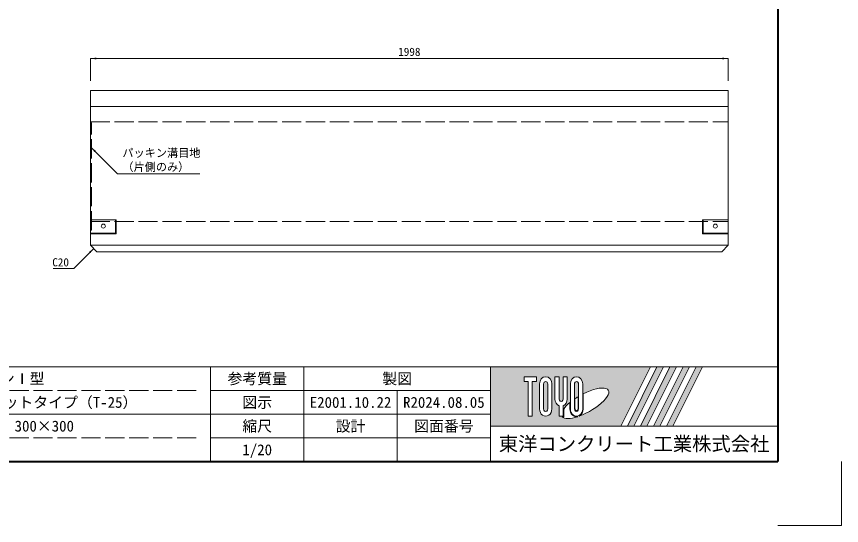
# Model space of a CAD drawing. Units: millimetres at full size; details may follow other scales. Extents: x -5959 to -1759, y 1019 to 6959.
# Drawn here: x -4345 to -1759, y 1019 to 2613 of the extents above; entities that cross this region are included whole.
import ezdxf
from ezdxf.enums import TextEntityAlignment as Align

# ---------------------------------------------------------------- set-up
doc = ezdxf.new("R2010")
doc.units = ezdxf.units.MM
doc.header["$LTSCALE"] = 10
doc.linetypes.add('DASHED', pattern=[7.5, 6, -1.5])
for name, color, linetype, lineweight in [('DEFPOINTS_4', 7, 'Continuous', 13), ('KIJUN', 253, 'Continuous', 5), ('SUNPO_S10', 3, 'Continuous', 9), ('図枠', 7, 'Continuous', 5), ('補助線', 8, 'Continuous', 5)]:
    doc.layers.add(name, color=color, linetype=linetype, lineweight=lineweight)
doc.styles.add('ＭＳ ゴシック', font='')
doc.styles.get('ＭＳ ゴシック').set_extended_font_data('MS Gothic')

# ---------------------------------------------------------------- blocks, each defined once
blk = doc.blocks.new('filled_arrow')
at = {"color": 0, "linetype": 'Continuous', "lineweight": -2}
blk.add_solid([(7.5, 1.25), (0, 0), (7.5, -1.25)], dxfattribs=at)

msp = doc.modelspace()

# ---------------------------------------------------------------- hatches: boundary and pattern name
at = {"layer": '図枠'}
h = msp.add_hatch(color=256, dxfattribs=at)
h.paths.add_polyline_path([(-2859.34, 1515.62), (-2859.34, 1329.99), (-2450.97, 1329.99), (-2358.16, 1515.62)])
edge = h.paths.add_edge_path(flags=16)
edge.add_ellipse((-2562.84, 1401.35), major_axis=(72.73, 40.71), ratio=0.3471473, start_angle=-144.31122, end_angle=72.1899, ccw=False)
edge.add_ellipse((-2589.77, 1383.77), major_axis=(0, 24.75), ratio=0.8463542, start_angle=-160.70346, end_angle=-90)
edge.add_line((-2568.82, 1383.77), (-2568.82, 1430.95))
edge = h.paths.add_edge_path(flags=16)
edge.add_ellipse((-2589.77, 1461.83), major_axis=(0, 22.85), ratio=0.8463541, start_angle=-90, end_angle=90, ccw=False)
edge.add_line((-2570.44, 1461.83), (-2570.44, 1383.77))
edge.add_ellipse((-2589.77, 1383.77), major_axis=(0, 22.85), ratio=0.8463541, start_angle=90, end_angle=-90, ccw=False)
edge.add_line((-2609.11, 1383.77), (-2609.11, 1461.83))
edge = h.paths.add_edge_path(flags=16)
edge.add_line((-2583.33, 1461.83), (-2583.33, 1383.77))
edge.add_ellipse((-2589.77, 1383.77), major_axis=(0, 7.62), ratio=0.8463541, start_angle=90, end_angle=-90, ccw=False)
edge.add_line((-2596.22, 1383.77), (-2596.22, 1461.83))
edge.add_ellipse((-2589.77, 1461.83), major_axis=(0, 7.62), ratio=0.8463541, start_angle=-90, end_angle=90, ccw=False)
edge = h.paths.add_edge_path(flags=16)
edge.add_line((-2584.94, 1421.93), (-2584.94, 1383.77))
edge.add_ellipse((-2589.77, 1383.77), major_axis=(0, 5.71), ratio=0.8463542, start_angle=90, end_angle=-90, ccw=False)
edge.add_line((-2594.61, 1383.77), (-2594.61, 1415.69))
edge.add_ellipse((-2562.84, 1401.35), major_axis=(72.73, 40.71), ratio=0.3471473, start_angle=107.79174, end_angle=126.47132, ccw=False)
edge = h.paths.add_edge_path(flags=16)
edge.add_line((-2618.78, 1484.68), (-2618.78, 1414.71))
edge.add_ellipse((-2638.11, 1414.71), major_axis=(0, 22.85), ratio=0.8463541, start_angle=-163.34117, end_angle=-90, ccw=False)
edge.add_line((-2631.67, 1393.17), (-2631.67, 1360.93))
edge.add_line((-2631.67, 1360.93), (-2644.56, 1360.93))
edge.add_line((-2644.56, 1360.93), (-2644.56, 1393.17))
edge.add_ellipse((-2638.11, 1414.71), major_axis=(0, 22.85), ratio=0.8463541, start_angle=90, end_angle=163.34117, ccw=False)
edge.add_line((-2657.45, 1414.71), (-2657.45, 1484.68))
edge.add_line((-2657.45, 1484.68), (-2644.56, 1484.68))
edge.add_line((-2644.56, 1484.68), (-2644.56, 1414.71))
edge.add_ellipse((-2638.11, 1414.71), major_axis=(0, 7.62), ratio=0.8463541, start_angle=90, end_angle=-90)
edge.add_line((-2631.67, 1414.71), (-2631.67, 1484.68))
edge.add_line((-2631.67, 1484.68), (-2618.78, 1484.68))
edge = h.paths.add_edge_path(flags=16)
edge.add_line((-2610.72, 1403.48), (-2610.72, 1383.77))
edge.add_ellipse((-2589.77, 1383.77), major_axis=(0, 24.75), ratio=0.8463542, start_angle=90, end_angle=-171.54427)
edge.add_ellipse((-2562.84, 1401.35), major_axis=(72.73, 40.71), ratio=0.3471473, start_angle=-178.64954, end_angle=-148.29244, ccw=False)
edge.add_line((-2634.44, 1359.02), (-2630.05, 1359.02))
edge.add_line((-2630.05, 1359.02), (-2630.05, 1383.16))
edge.add_ellipse((-2562.84, 1401.35), major_axis=(72.73, 40.71), ratio=0.3471473, start_angle=148.21912, end_angle=165.90812, ccw=False)
edge = h.paths.add_edge_path(flags=16)
edge.add_ellipse((-2686.45, 1461.83), major_axis=(0, 22.85), ratio=0.8463541, start_angle=-90, end_angle=90, ccw=False)
edge.add_line((-2667.11, 1461.83), (-2667.11, 1383.77))
edge.add_ellipse((-2686.45, 1383.77), major_axis=(0, 22.85), ratio=0.8463541, start_angle=90, end_angle=-90, ccw=False)
edge.add_line((-2705.79, 1383.77), (-2705.79, 1461.83))
edge = h.paths.add_edge_path(flags=16)
edge.add_line((-2680.01, 1461.83), (-2680.01, 1383.77))
edge.add_ellipse((-2686.45, 1383.77), major_axis=(0, 7.62), ratio=0.8463541, start_angle=90, end_angle=-90, ccw=False)
edge.add_line((-2692.9, 1383.77), (-2692.9, 1461.83))
edge.add_ellipse((-2686.45, 1461.83), major_axis=(0, 7.62), ratio=0.8463541, start_angle=-90, end_angle=90, ccw=False)
h.paths.add_polyline_path([(-2715.45, 1484.68), (-2715.45, 1469.45), (-2728.35, 1469.45), (-2728.35, 1360.93), (-2741.24, 1360.93), (-2741.24, 1469.45), (-2754.13, 1469.45), (-2754.13, 1484.68)], flags=16)
for points in [[(-2430.55, 1329.99), (-2410.13, 1329.99), (-2317.32, 1515.62), (-2337.74, 1515.62)], [(-2276.48, 1515.62), (-2296.9, 1515.62), (-2389.71, 1329.99), (-2369.29, 1329.99)], [(-2235.64, 1515.62), (-2256.06, 1515.62), (-2348.87, 1329.99), (-2328.46, 1329.99)], [(-2194.81, 1515.62), (-2215.22, 1515.62), (-2308.04, 1329.99), (-2287.62, 1329.99)]]:
    msp.add_hatch(color=256, dxfattribs=at).paths.add_polyline_path(points)

# ---------------------------------------------------------------- linework, layer by layer
at = {"layer": 'DEFPOINTS_4'}
for p in [(-1759.34, 1218.62), (-1959.34, 1018.62)]:
    msp.add_line(p, (-1759.34, 1018.62), dxfattribs=at)
at = {"layer": 'KIJUN', "color": 1, "lineweight": 20}
for p, q in [((-4112.82, 2381.21), (-2114.82, 2381.21)), ((-4112.82, 2331.21), (-2114.82, 2331.21))]:
    msp.add_line(p, q, dxfattribs=at)
at = {"layer": 'KIJUN', "color": 7, "linetype": 'DASHED', "lineweight": 9}
for p, q in [((-4112.82, 2283.01), (-2114.82, 2283.01)), ((-4112.82, 1971.21), (-2114.82, 1971.21))]:
    msp.add_line(p, q, dxfattribs=at)
at = {"layer": 'KIJUN', "color": 7, "lineweight": 9}
msp.add_line((-4112.82, 1896.21), (-2114.82, 1896.21), dxfattribs=at)
at = {"layer": 'KIJUN', "color": 7, "lineweight": 20}
msp.add_lwpolyline([(-4112.82, 2381.21), (-2114.82, 2381.21), (-2114.82, 1896.21), (-2134.82, 1876.21), (-4092.82, 1876.21), (-4112.82, 1896.21)], close=True, dxfattribs=at)
at = {"layer": 'KIJUN', "color": 3, "linetype": 'DASHED'}
msp.add_lwpolyline([(-4112.82, 1942.21), (-4109.62, 1943.21), (-4109.62, 2280.21), (-4112.82, 2281.21)], close=True, dxfattribs=at)
at = {"layer": 'KIJUN', "color": 7, "lineweight": 9}
for points in [[(-4112.82, 1976.21), (-4032.82, 1976.21), (-4032.82, 1932.21), (-4112.82, 1932.21), (-4112.82, 1934.21), (-4034.82, 1934.21), (-4034.82, 1976.21)], [(-2114.82, 1976.21), (-2194.82, 1976.21), (-2194.82, 1932.21), (-2114.82, 1932.21), (-2114.82, 1934.21), (-2192.82, 1934.21), (-2192.82, 1976.21)]]:
    msp.add_lwpolyline(points, close=True, dxfattribs=at)
for centre in [(-4072.82, 1956.21), (-2154.82, 1956.21)]:
    msp.add_circle(centre, 6.35, dxfattribs=at)
at = {"layer": 'SUNPO_S10'}
for p, q in [((-4112.82, 2481.21), (-2114.82, 2481.21)), ((-4112.82, 2411.21), (-4112.82, 2481.21)), ((-2114.82, 2411.21), (-2114.82, 2481.21))]:
    msp.add_line(p, q, dxfattribs=at)
for points in [[(-4111.1, 2202.72), (-4028.16, 2119.78), (-3770.85, 2119.78)], [(-4102.82, 1886.21), (-4165.66, 1823.36), (-4230.55, 1823.36)]]:
    msp.add_lwpolyline(points, dxfattribs=at)
at = {"layer": '図枠', "lineweight": 40}
for p in [(-1959.34, 6758.62), (-5559.34, 1218.62)]:
    msp.add_line(p, (-1959.34, 1218.62), dxfattribs=at)
at = {"layer": '図枠', "lineweight": 13}
for p, q in [((-1959.34, 1515.62), (-5559.34, 1515.62)), ((-3736.84, 1218.62), (-3736.84, 1515.62)), ((-3444.34, 1218.62), (-3444.34, 1515.62)), ((-2859.34, 1218.62), (-2859.34, 1515.62)), ((-2859.34, 1441.37), (-3736.84, 1441.37)), ((-3151.84, 1218.62), (-3151.84, 1441.37)), ((-2859.34, 1367.12), (-5559.34, 1367.12)), ((-2859.34, 1292.87), (-3736.84, 1292.87))]:
    msp.add_line(p, q, dxfattribs=at)
at = {"layer": '図枠'}
for p, q in [((-2859.34, 1515.62), (-2358.16, 1515.62)), ((-2358.16, 1515.62), (-2450.97, 1329.99)), ((-2337.74, 1515.62), (-2430.55, 1329.99)), ((-2317.32, 1515.62), (-2410.13, 1329.99)), ((-2296.9, 1515.62), (-2389.71, 1329.99)), ((-2276.48, 1515.62), (-2369.29, 1329.99)), ((-2256.06, 1515.62), (-2348.87, 1329.99)), ((-2337.74, 1515.62), (-2317.32, 1515.62)), ((-2235.64, 1515.62), (-2328.46, 1329.99)), ((-2215.22, 1515.62), (-2308.04, 1329.99)), ((-2296.9, 1515.62), (-2276.48, 1515.62)), ((-2194.81, 1515.62), (-2287.62, 1329.99)), ((-2256.06, 1515.62), (-2235.64, 1515.62)), ((-2215.22, 1515.62), (-2194.81, 1515.62)), ((-2754.13, 1484.68), (-2754.13, 1469.45)), ((-2754.13, 1484.68), (-2715.45, 1484.68)), ((-2715.45, 1484.68), (-2715.45, 1469.45)), ((-2657.45, 1484.68), (-2644.56, 1484.68)), ((-2657.45, 1414.71), (-2657.45, 1484.68)), ((-2644.56, 1484.68), (-2644.56, 1414.71)), ((-2631.67, 1484.68), (-2618.78, 1484.68)), ((-2631.67, 1414.71), (-2631.67, 1484.68)), ((-2618.78, 1484.68), (-2618.78, 1414.71)), ((-2741.24, 1469.45), (-2754.13, 1469.45)), ((-2741.24, 1469.45), (-2741.24, 1360.93)), ((-2728.35, 1469.45), (-2728.35, 1360.93)), ((-2715.45, 1469.45), (-2728.35, 1469.45)), ((-2705.79, 1461.83), (-2705.79, 1383.77)), ((-2692.9, 1383.77), (-2692.9, 1461.83)), ((-2680.01, 1461.83), (-2680.01, 1383.77)), ((-2667.11, 1383.77), (-2667.11, 1461.83)), ((-2609.11, 1461.83), (-2609.11, 1383.77)), ((-2596.22, 1383.77), (-2596.22, 1461.83)), ((-2583.33, 1461.83), (-2583.33, 1383.77)), ((-2570.44, 1383.77), (-2570.44, 1461.83)), ((-2568.82, 1383.77), (-2568.82, 1430.95)), ((-2610.72, 1403.48), (-2610.72, 1383.77)), ((-2594.61, 1383.77), (-2594.61, 1415.69)), ((-2584.94, 1421.93), (-2584.94, 1383.77)), ((-2644.56, 1393.17), (-2644.56, 1360.93)), ((-2631.67, 1393.17), (-2631.67, 1360.93)), ((-2630.05, 1383.16), (-2630.05, 1359.02)), ((-2728.35, 1360.93), (-2741.24, 1360.93)), ((-2631.67, 1360.93), (-2644.56, 1360.93)), ((-2634.44, 1359.02), (-2630.05, 1359.02)), ((-2859.34, 1329.99), (-2450.97, 1329.99)), ((-2430.55, 1329.99), (-2410.13, 1329.99)), ((-2389.71, 1329.99), (-2369.29, 1329.99)), ((-2348.87, 1329.99), (-2328.46, 1329.99)), ((-2308.04, 1329.99), (-2287.62, 1329.99))]:
    msp.add_line(p, q, dxfattribs=at)
at = {"layer": '図枠', "linetype": 'DASHED', "lineweight": 9}
for p, q in [((-3781.84, 1441.37), (-5199.34, 1441.37)), ((-3781.84, 1292.87), (-5199.34, 1292.87))]:
    msp.add_line(p, q, dxfattribs=at)
at = {"layer": '図枠'}
for centre, major_axis, ratio, start_param, end_param in [((-2686.45, 1461.83), (0, 22.85), 0.846354, 4.712389, 7.8539816), ((-2589.77, 1461.83), (0, 22.85), 0.846354, 4.712389, 7.8539816), ((-2686.45, 1461.83), (0, 7.62), 0.846354, 4.712389, 7.8539816), ((-2589.77, 1461.83), (0, 7.62), 0.846354, 4.712389, 7.8539816), ((-2562.84, 1401.35), (72.73, 40.71), 0.347147, 4.2621853, 7.7429163), ((-2638.11, 1414.71), (0, 22.85), 0.846354, 1.5707963, 2.8017557), ((-2638.11, 1414.71), (0, 7.62), 0.846354, 1.5707963, 4.712389), ((-2638.11, 1414.71), (0, 22.85), 0.846354, 3.4814296, 4.712389), ((-2562.84, 1401.35), (72.73, 40.71), 0.347147, 2.0815197, 2.5155126), ((-2562.84, 1401.35), (72.73, 40.71), 0.347147, 1.6817405, 1.8219833), ((-2686.45, 1383.77), (0, 22.85), 0.846354, 1.5707963, 4.712389), ((-2686.45, 1383.77), (0, 7.62), 0.846354, 1.5707963, 4.712389), ((-2589.77, 1383.77), (0, 24.75), 0.846354, 1.5707963, 3.3154679), ((-2589.77, 1383.77), (0, 22.85), 0.846354, 1.5707963, 4.712389), ((-2589.77, 1383.77), (0, 7.62), 0.846354, 1.5707963, 4.712389), ((-2589.77, 1383.77), (0, 5.71), 0.846354, 1.5707963, 4.712389), ((-2589.77, 1383.77), (0, 24.75), 0.846354, 3.5338438, 4.712389), ((-2562.84, 1401.35), (72.73, 40.71), 0.347147, 3.2093975, 4.2004451)]:
    msp.add_ellipse(centre, major_axis=major_axis, ratio=ratio, start_param=start_param, end_param=end_param, dxfattribs=at)
at = {"layer": '補助線', "lineweight": 13}
msp.add_line((-2859.34, 1329.99), (-1959.34, 1329.99), dxfattribs=at)

# ---------------------------------------------------------------- block references
at = {"layer": 'SUNPO_S10', "xscale": 2.4, "yscale": 2.4}
msp.add_blockref('filled_arrow', (-4112.82, 2481.21), dxfattribs=at)
for p, rotation in [((-2114.82, 2481.21), 180), ((-4111.1, 2202.72), 315), ((-4102.82, 1886.21), 225)]:
    msp.add_blockref('filled_arrow', p, dxfattribs=dict(at, rotation=rotation))

# ---------------------------------------------------------------- texts
at = {"layer": 'SUNPO_S10', "style": 'ＭＳ ゴシック'}
msp.add_text('1998', height=25.63, dxfattribs=at).set_placement((-3113.82, 2502.21), align=Align.MIDDLE_CENTER)
for s, p in [('パッキン溝目地', (-4013.16, 2164.95)), ('（片側のみ）\u3000', (-4013.16, 2121.08))]:
    msp.add_text(s, height=25.63, dxfattribs=at).set_placement(p, align=Align.BOTTOM_LEFT)
msp.add_text('C20', height=25.63, dxfattribs=at).set_placement((-4180.66, 1855.76), align=Align.TOP_RIGHT)
at = {"layer": '図枠', "style": 'ＭＳ ゴシック'}
for s, height, p in [('ＳＫロードレインⅠ型', 34.18, (-4490.59, 1478.49)), ('参考質量', 34.18, (-3590.59, 1478.49)), ('製図', 34.18, (-3151.84, 1478.49)), ('横断グレーチングタイプ･スリットタイプ（T-25）', 34.18, (-4490.59, 1404.24)), ('図示', 34.18, (-3590.59, 1404.24)), ('E2001.10.22', 34.18, (-3298.09, 1404.24)), ('R2024.08.05', 34.18, (-3005.59, 1404.24)), ('250×250～500×700・300×300', 34.18, (-4490.59, 1329.99)), ('縮尺', 34.18, (-3590.59, 1329.99)), ('設計', 34.18, (-3298.09, 1329.99)), ('図面番号', 34.18, (-3005.59, 1329.99)), ('東洋コンクリート工業株式会社', 44.43, (-2409.34, 1274.3)), ('1/20', 34.18, (-3590.59, 1255.74))]:
    msp.add_text(s, height=height, dxfattribs=at).set_placement(p, align=Align.MIDDLE_CENTER)

doc.saveas('drawing.dxf')
